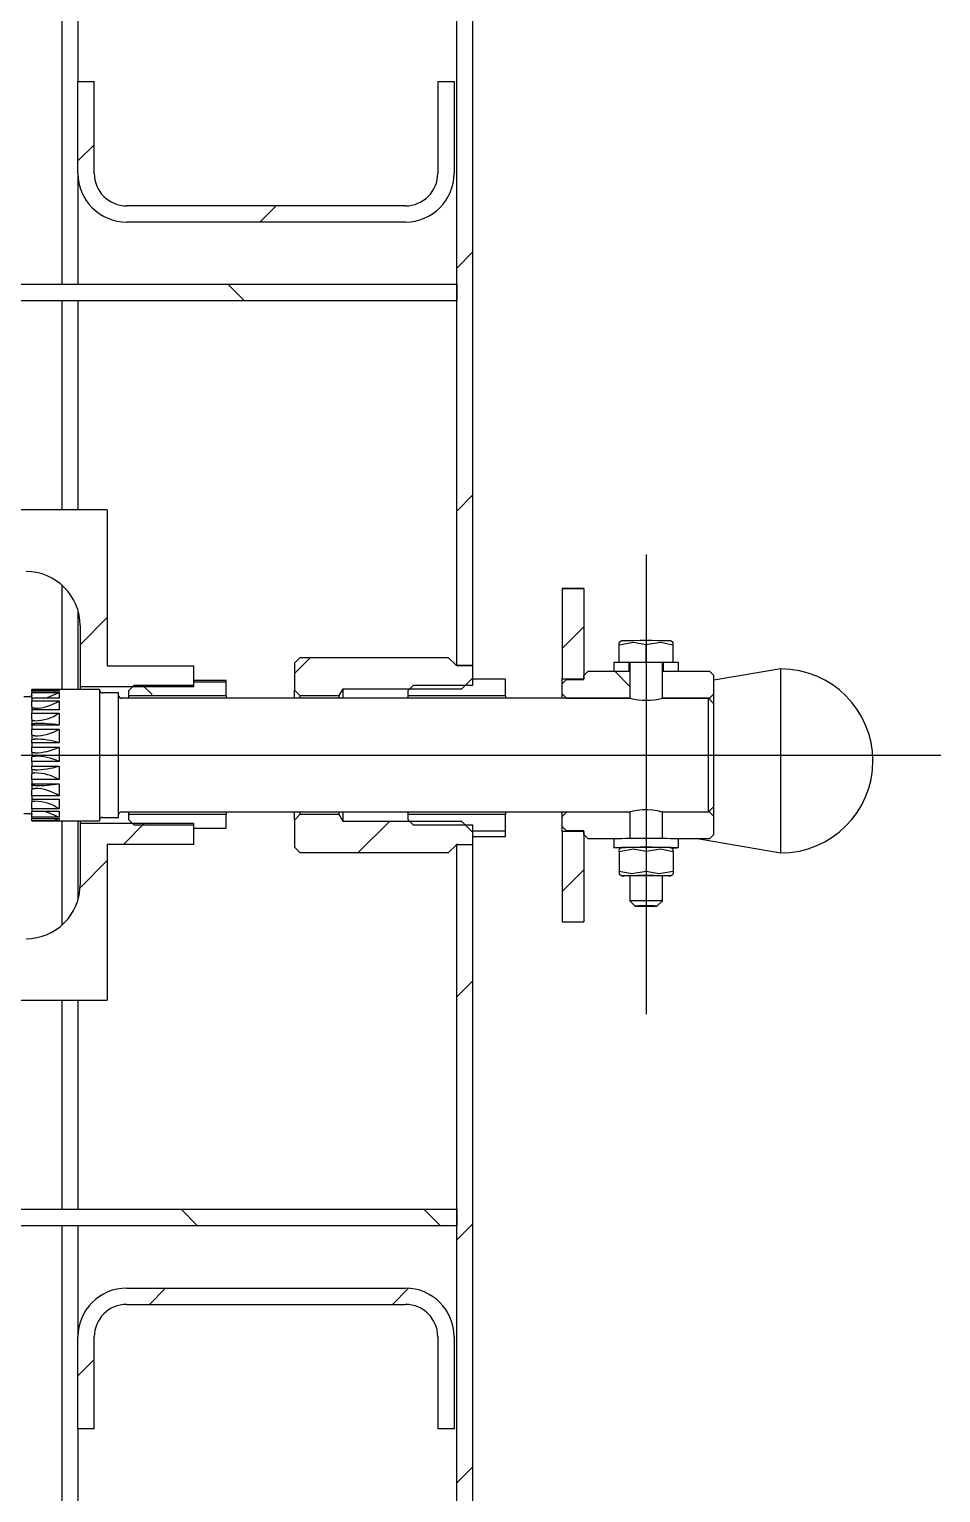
# Model space of a CAD drawing. Header units: millimetres. Extents: x 0 to 594, y 0 to 420.
# Drawn here: x 286.26 to 303.11, y 262.33 to 289.38 of the extents above; entities that cross this region are included whole.
import ezdxf

# ---------------------------------------------------------------- set-up
doc = ezdxf.new("R2010")
doc.units = ezdxf.units.MM
doc.layers.add('FORMAT', color=7, linetype='Continuous')

# ---------------------------------------------------------------- blocks, each defined once
blk = doc.blocks.new('SW_HATCH_0')
at = {"color": 0, "linetype": 'Continuous', "lineweight": 18}
for p, q in [((2.3, 119.043), (2, 118.743)), ((5.66, 117.913), (5.36, 117.613)), ((9.3, 117.063), (9, 116.763)), ((4.77, 116.463), (5.07, 116.163)), ((9.3, 112.573), (9, 112.273)), ((2.54, 110.303), (2.04, 109.803)), ((11.35, 110.133), (10.95, 109.733)), ((6.29, 109.563), (6, 109.273)), ((11.92, 109.313), (12.2, 109.033)), ((3.368, 108.886), (3.195, 109.058)), ((3.225, 106.498), (2.84, 106.113)), ((7.755, 106.538), (7.18, 105.963)), ((2.54, 105.813), (2.038, 105.311)), ((11.35, 105.643), (10.95, 105.243)), ((9.3, 103.593), (9, 103.293)), ((3.91, 99.363), (4.21, 99.063)), ((8.4, 99.363), (8.7, 99.063)), ((9.3, 99.103), (9, 98.803)), ((3.62, 97.913), (3.32, 97.613)), ((8.109, 97.911), (7.811, 97.613)), ((2.3, 96.593), (2, 96.293)), ((9.3, 94.612), (9, 94.312))]:
    blk.add_line(p, q, dxfattribs=at)

msp = doc.modelspace()

# ---------------------------------------------------------------- linework, layer by layer
at = {"layer": 'FORMAT'}
for p, q in [((294.165, 277.626), (294.165, 377.566)), ((294.465, 277.626), (294.465, 377.566)), ((286.865, 308.316), (286.865, 284.666)), ((287.165, 308.316), (287.165, 288.416)), ((287.165, 286.716), (287.165, 288.416)), ((287.165, 288.416), (287.465, 288.416)), ((287.465, 286.716), (287.465, 288.416)), ((293.815, 288.416), (293.815, 286.716)), ((293.815, 288.416), (294.115, 288.416)), ((294.115, 288.416), (294.115, 286.716)), ((287.165, 286.716), (287.165, 284.666)), ((293.215, 286.116), (288.065, 286.116)), ((293.215, 285.816), (288.065, 285.816)), ((284.865, 284.666), (294.165, 284.666)), ((294.165, 284.666), (294.165, 284.366)), ((284.865, 284.366), (294.165, 284.366)), ((286.865, 284.366), (286.865, 280.496)), ((287.165, 284.366), (287.165, 280.496)), ((287.705, 280.496), (283.865, 280.496)), ((287.705, 280.496), (287.705, 277.616)), ((297.665, 279.676), (297.665, 271.176)), ((286.865, 279.111), (286.865, 277.181)), ((296.115, 279.046), (296.515, 279.046)), ((296.115, 279.045), (296.115, 279.046)), ((296.515, 279.045), (296.115, 279.045)), ((296.115, 279.045), (296.115, 277.376)), ((296.515, 279.046), (296.515, 279.045)), ((296.515, 279.045), (296.515, 277.376)), ((287.165, 278.639), (287.165, 277.181)), ((287.205, 278.359), (287.205, 277.231)), ((297.215, 278.076), (297.165, 278.047)), ((297.165, 278.006), (297.165, 278.045)), ((298.165, 278.047), (298.115, 278.076)), ((298.165, 278.006), (298.165, 278.045)), ((291.165, 277.666), (291.265, 277.766)), ((294.015, 277.766), (291.265, 277.766)), ((294.151, 277.631), (294.015, 277.766)), ((297.165, 277.679), (297.165, 278.006)), ((297.665, 277.683), (297.665, 278.009)), ((298.165, 277.679), (298.165, 278.006)), ((287.705, 277.616), (289.305, 277.616)), ((289.305, 277.231), (289.305, 277.616)), ((291.165, 277.666), (291.165, 277.166)), ((294.165, 277.626), (294.465, 277.626)), ((294.465, 277.616), (294.186, 277.616)), ((294.465, 277.616), (294.465, 277.626)), ((294.465, 277.396), (294.465, 277.616)), ((296.515, 277.436), (296.595, 277.516)), ((296.595, 277.516), (297.366, 277.516)), ((297.065, 277.676), (297.065, 277.516)), ((297.065, 277.676), (297.066, 277.676)), ((297.065, 277.516), (297.066, 277.516)), ((297.346, 277.676), (297.066, 277.676)), ((297.066, 277.516), (297.346, 277.516)), ((297.665, 277.683), (297.165, 277.679)), ((297.165, 277.679), (297.165, 277.676)), ((297.346, 277.516), (297.346, 277.516)), ((297.365, 277.676), (297.365, 277.516)), ((298.165, 277.679), (297.665, 277.683)), ((297.964, 277.515), (297.965, 277.516)), ((297.965, 277.516), (297.965, 277.676)), ((297.965, 277.516), (298.835, 277.516)), ((298.265, 277.676), (297.985, 277.676)), ((297.985, 277.516), (297.985, 277.516)), ((297.985, 277.516), (298.265, 277.516)), ((298.165, 277.676), (298.165, 277.679)), ((298.265, 277.516), (298.265, 277.676)), ((298.265, 277.676), (298.265, 277.676)), ((298.265, 277.516), (298.265, 277.516)), ((298.835, 277.516), (298.915, 277.436)), ((300.155, 277.559), (298.915, 277.348)), ((300.155, 277.239), (300.155, 277.559)), ((287.205, 277.231), (289.305, 277.231)), ((287.205, 277.231), (287.205, 277.181)), ((288.105, 277.161), (288.205, 277.261)), ((288.205, 277.261), (289.305, 277.261)), ((289.905, 277.344), (289.305, 277.344)), ((289.905, 277.317), (289.305, 277.317)), ((289.305, 277.261), (289.305, 277.317)), ((289.905, 277.317), (289.905, 277.344)), ((289.905, 277.066), (289.905, 277.317)), ((293.265, 277.161), (293.365, 277.261)), ((293.365, 277.261), (294.465, 277.261)), ((294.26, 277.191), (294.465, 277.396)), ((294.465, 277.368), (294.465, 277.396)), ((295.065, 277.368), (294.465, 277.368)), ((294.465, 277.261), (294.465, 277.368)), ((295.065, 277.066), (295.065, 277.368)), ((296.115, 277.376), (296.515, 277.376)), ((296.115, 277.286), (296.115, 277.376)), ((296.115, 277.286), (296.195, 277.366)), ((296.115, 277.101), (296.115, 277.286)), ((296.195, 277.366), (296.515, 277.366)), ((296.515, 277.366), (296.515, 277.436)), ((298.915, 277.101), (298.915, 277.436)), ((300.155, 274.159), (300.155, 277.239)), ((286.265, 277.046), (286.165, 277.046)), ((286.311, 277.07), (286.311, 277.063)), ((286.315, 277.07), (286.311, 277.07)), ((286.315, 277.018), (286.311, 276.993)), ((286.311, 276.993), (286.311, 276.969)), ((286.315, 276.993), (286.311, 276.993)), ((287.565, 277.181), (286.315, 277.181)), ((286.315, 277.181), (286.815, 277.181)), ((286.315, 277.181), (286.315, 277.181)), ((286.315, 277.147), (286.315, 277.181)), ((286.315, 277.147), (286.315, 277.123)), ((286.815, 277.147), (286.315, 277.147)), ((286.315, 277.123), (286.815, 277.123)), ((286.315, 277.018), (286.315, 277.123)), ((286.315, 277.018), (286.315, 276.972)), ((286.815, 277.018), (286.315, 277.018)), ((286.315, 276.972), (286.815, 276.972)), ((286.315, 276.86), (286.315, 276.972)), ((286.725, 277.147), (286.815, 277.181)), ((286.815, 277.181), (286.815, 277.147)), ((286.815, 277.123), (286.815, 277.018)), ((286.815, 276.972), (286.815, 276.804)), ((287.565, 277.181), (287.565, 274.751)), ((287.915, 277.116), (287.615, 277.116)), ((287.915, 274.816), (287.915, 277.116)), ((297.366, 277.016), (287.965, 277.016)), ((288.105, 277.066), (288.105, 277.161)), ((288.105, 277.066), (289.905, 277.066)), ((288.105, 277.016), (288.105, 277.066)), ((289.905, 277.066), (289.905, 277.016)), ((291.265, 277.066), (291.165, 277.166)), ((291.165, 277.016), (291.165, 277.166)), ((291.265, 277.066), (291.265, 277.016)), ((291.265, 277.066), (291.99, 277.066)), ((291.99, 277.066), (292.065, 277.191)), ((291.99, 277.016), (291.99, 277.066)), ((292.065, 277.016), (292.065, 277.191)), ((292.065, 277.191), (294.26, 277.191)), ((293.265, 277.066), (293.265, 277.161)), ((293.265, 277.066), (295.065, 277.066)), ((293.265, 277.016), (293.265, 277.066)), ((295.065, 277.066), (295.065, 277.016)), ((296.115, 277.101), (296.195, 277.021)), ((296.115, 277.016), (296.115, 277.101)), ((296.195, 277.016), (296.195, 277.021)), ((296.195, 277.021), (297.366, 277.021)), ((297.365, 277.021), (297.365, 277.016)), ((297.965, 277.016), (297.965, 277.021)), ((297.965, 277.021), (298.835, 277.021)), ((298.815, 277.016), (297.965, 277.016)), ((298.915, 276.916), (298.815, 277.016)), ((298.815, 274.916), (298.815, 277.016)), ((298.835, 277.021), (298.915, 277.101)), ((298.835, 277.021), (298.835, 276.996)), ((298.915, 276.916), (298.915, 277.101)), ((286.315, 276.86), (286.311, 276.833)), ((286.311, 276.833), (286.311, 276.794)), ((286.37, 276.833), (286.311, 276.833)), ((286.315, 276.804), (286.315, 276.739)), ((286.815, 276.804), (286.315, 276.804)), ((286.315, 276.739), (286.815, 276.739)), ((286.315, 276.629), (286.315, 276.739)), ((286.815, 276.739), (286.815, 276.522)), ((298.915, 275.016), (298.915, 276.916)), ((286.315, 276.629), (286.311, 276.602)), ((286.311, 276.602), (286.311, 276.552)), ((286.37, 276.602), (286.311, 276.602)), ((286.311, 276.552), (286.315, 276.546)), ((286.311, 276.552), (286.37, 276.552)), ((286.315, 276.522), (286.315, 276.546)), ((286.315, 276.522), (286.315, 276.444)), ((286.815, 276.522), (286.315, 276.522)), ((286.315, 276.444), (286.815, 276.444)), ((286.315, 276.344), (286.315, 276.444)), ((286.815, 276.444), (286.815, 276.195)), ((286.315, 276.344), (286.311, 276.32)), ((286.37, 276.32), (286.311, 276.32)), ((286.311, 276.32), (286.311, 276.262)), ((286.311, 276.262), (286.315, 276.249)), ((286.311, 276.262), (286.37, 276.262)), ((286.315, 276.195), (286.315, 276.249)), ((286.315, 276.195), (286.315, 276.11)), ((286.815, 276.195), (286.315, 276.195)), ((268.922, 275.966), (303.109, 275.966)), ((286.315, 276.028), (286.311, 276.009)), ((286.37, 276.009), (286.311, 276.009)), ((286.311, 276.009), (286.311, 275.949)), ((286.311, 275.949), (286.315, 275.93)), ((286.311, 275.949), (286.37, 275.949)), ((286.315, 276.028), (286.315, 276.11)), ((286.315, 276.11), (286.815, 276.11)), ((286.315, 275.85), (286.315, 275.93)), ((286.815, 276.11), (286.815, 275.85)), ((286.315, 275.708), (286.311, 275.695)), ((286.37, 275.695), (286.311, 275.695)), ((286.311, 275.695), (286.311, 275.637)), ((286.311, 275.637), (286.315, 275.613)), ((286.311, 275.637), (286.37, 275.637)), ((286.815, 275.85), (286.315, 275.85)), ((286.315, 275.85), (286.315, 275.764)), ((286.315, 275.764), (286.815, 275.764)), ((286.315, 275.708), (286.315, 275.764)), ((286.315, 275.514), (286.315, 275.613)), ((286.815, 275.764), (286.815, 275.514)), ((286.315, 275.409), (286.311, 275.402)), ((286.311, 275.402), (286.311, 275.351)), ((286.37, 275.402), (286.311, 275.402)), ((286.311, 275.351), (286.315, 275.325)), ((286.311, 275.351), (286.37, 275.351)), ((286.315, 275.514), (286.315, 275.435)), ((286.815, 275.514), (286.315, 275.514)), ((286.315, 275.435), (286.815, 275.435)), ((286.315, 275.409), (286.315, 275.435)), ((286.315, 275.215), (286.315, 275.325)), ((286.815, 275.435), (286.815, 275.215)), ((286.311, 275.156), (286.311, 275.116)), ((286.311, 275.116), (286.315, 275.089)), ((286.311, 275.116), (286.37, 275.116)), ((286.315, 275.215), (286.315, 275.149)), ((286.815, 275.215), (286.315, 275.215)), ((286.315, 275.149), (286.815, 275.149)), ((286.315, 274.976), (286.315, 275.089)), ((286.815, 275.149), (286.815, 274.976)), ((286.165, 274.886), (286.265, 274.886)), ((286.311, 274.975), (286.311, 274.949)), ((286.311, 274.949), (286.315, 274.924)), ((286.311, 274.949), (286.315, 274.949)), ((286.311, 274.874), (286.311, 274.865)), ((286.311, 274.865), (286.315, 274.865)), ((286.315, 274.976), (286.315, 274.928)), ((286.815, 274.976), (286.315, 274.976)), ((286.315, 274.928), (286.815, 274.928)), ((286.315, 274.818), (286.315, 274.924)), ((286.315, 274.818), (286.315, 274.792)), ((286.815, 274.818), (286.315, 274.818)), ((286.315, 274.792), (286.815, 274.792)), ((286.315, 274.752), (286.315, 274.792)), ((286.711, 274.792), (286.815, 274.752)), ((286.815, 274.928), (286.815, 274.818)), ((286.815, 274.792), (286.815, 274.752)), ((287.615, 274.816), (287.915, 274.816)), ((287.965, 274.916), (297.365, 274.916)), ((288.105, 274.866), (288.105, 274.916)), ((289.905, 274.866), (288.105, 274.866)), ((288.105, 274.771), (288.105, 274.866)), ((289.905, 274.916), (289.905, 274.866)), ((289.905, 274.615), (289.905, 274.866)), ((291.165, 274.766), (291.165, 274.916)), ((291.165, 274.766), (291.265, 274.866)), ((291.265, 274.916), (291.265, 274.866)), ((291.99, 274.866), (291.265, 274.866)), ((291.99, 274.866), (291.99, 274.916)), ((292.065, 274.741), (291.99, 274.866)), ((292.065, 274.741), (292.065, 274.916)), ((293.265, 274.866), (293.265, 274.916)), ((295.065, 274.866), (293.265, 274.866)), ((293.265, 274.771), (293.265, 274.866)), ((295.065, 274.916), (295.065, 274.866)), ((295.065, 274.564), (295.065, 274.866)), ((296.115, 274.831), (296.115, 274.916)), ((296.195, 274.911), (296.115, 274.831)), ((296.115, 274.646), (296.115, 274.831)), ((296.195, 274.911), (296.195, 274.916)), ((297.365, 274.911), (296.195, 274.911)), ((297.365, 274.916), (297.365, 274.422)), ((297.965, 274.422), (297.965, 274.916)), ((297.965, 274.916), (298.815, 274.916)), ((298.835, 274.911), (297.965, 274.911)), ((298.815, 274.916), (298.915, 275.016)), ((298.835, 274.936), (298.835, 274.911)), ((298.915, 274.831), (298.835, 274.911)), ((298.915, 274.831), (298.915, 275.016)), ((298.915, 274.496), (298.915, 274.831)), ((286.315, 274.752), (286.315, 274.751)), ((286.815, 274.752), (286.315, 274.752)), ((286.315, 274.751), (287.565, 274.751)), ((286.865, 274.751), (286.865, 272.821)), ((287.165, 274.751), (287.165, 273.293)), ((287.205, 274.751), (287.205, 274.701)), ((287.205, 274.701), (287.205, 273.573)), ((289.305, 274.701), (287.205, 274.701)), ((288.205, 274.671), (288.105, 274.771)), ((289.305, 274.671), (288.205, 274.671)), ((289.305, 274.316), (289.305, 274.701)), ((289.305, 274.615), (289.305, 274.671)), ((289.305, 274.615), (289.905, 274.615)), ((291.165, 274.766), (291.165, 274.266)), ((294.26, 274.741), (292.065, 274.741)), ((293.365, 274.671), (293.265, 274.771)), ((294.465, 274.671), (293.365, 274.671)), ((294.465, 274.536), (294.26, 274.741)), ((294.465, 274.564), (294.465, 274.671)), ((294.465, 274.564), (295.065, 274.564)), ((294.465, 274.539), (294.465, 274.564)), ((294.465, 274.536), (294.465, 274.539)), ((294.465, 274.316), (294.465, 274.536)), ((295.065, 274.456), (295.065, 274.564)), ((296.195, 274.566), (296.115, 274.646)), ((296.115, 274.556), (296.115, 274.64)), ((296.515, 274.556), (296.115, 274.556)), ((296.115, 274.556), (296.115, 272.887)), ((296.515, 274.566), (296.195, 274.566)), ((296.515, 274.496), (296.515, 274.566)), ((296.515, 274.556), (296.515, 272.887)), ((289.305, 274.316), (287.705, 274.316)), ((287.705, 274.316), (287.705, 271.436)), ((291.265, 274.166), (291.165, 274.266)), ((294.015, 274.166), (294.151, 274.301)), ((294.165, 174.366), (294.165, 274.306)), ((294.465, 274.306), (294.165, 274.306)), ((294.186, 274.316), (294.465, 274.316)), ((295.065, 274.456), (294.465, 274.456)), ((294.465, 274.306), (294.465, 274.316)), ((294.465, 174.366), (294.465, 274.306)), ((296.595, 274.416), (296.515, 274.496)), ((297.065, 274.416), (296.595, 274.416)), ((297.065, 274.416), (297.065, 274.256)), ((297.215, 274.256), (297.165, 274.227)), ((298.165, 274.227), (298.115, 274.256)), ((298.265, 274.256), (298.265, 274.416)), ((298.835, 274.416), (298.265, 274.416)), ((298.647, 274.416), (300.155, 274.159)), ((298.915, 274.496), (298.835, 274.416)), ((291.265, 274.166), (294.015, 274.166)), ((297.165, 274.186), (297.165, 274.224)), ((297.165, 274.186), (297.165, 273.813)), ((297.665, 274.189), (297.665, 273.816)), ((298.165, 274.186), (298.165, 274.224)), ((298.165, 274.186), (298.165, 273.813)), ((297.165, 273.813), (297.165, 273.77)), ((297.165, 273.765), (297.215, 273.736)), ((297.365, 273.736), (297.365, 273.276)), ((297.965, 273.276), (297.965, 273.736)), ((298.115, 273.736), (298.165, 273.765)), ((298.165, 273.813), (298.165, 273.77)), ((297.365, 273.276), (297.465, 273.176)), ((297.865, 273.176), (297.965, 273.276)), ((296.115, 272.887), (296.515, 272.887)), ((283.865, 271.436), (287.705, 271.436)), ((286.865, 271.436), (286.865, 267.566)), ((287.165, 271.436), (287.165, 267.566)), ((294.165, 267.566), (284.865, 267.566)), ((294.165, 267.566), (294.165, 267.266)), ((294.165, 267.266), (284.865, 267.266)), ((286.865, 267.266), (286.865, 243.616)), ((287.165, 267.266), (287.165, 265.216)), ((288.065, 266.116), (293.215, 266.116)), ((288.065, 265.816), (293.215, 265.816)), ((287.165, 263.516), (287.165, 265.216)), ((287.465, 263.516), (287.465, 265.216)), ((293.815, 265.216), (293.815, 263.516)), ((294.115, 265.216), (294.115, 263.516)), ((287.465, 263.516), (287.165, 263.516)), ((287.165, 263.516), (287.165, 243.616)), ((294.115, 263.516), (293.815, 263.516))]:
    msp.add_line(p, q, dxfattribs=at)
at = {"layer": 'FORMAT', "flags": 128}
for points in [[(297.165, 278.006), (297.433, 278.052), (297.665, 278.009)], [(297.665, 278.009), (297.933, 278.052), (298.165, 278.006)], [(297.365, 277.675), (297.36, 277.675), (297.346, 277.676)], [(297.985, 277.676), (297.971, 277.675), (297.965, 277.675)], [(286.555, 277.018), (286.603, 277.029), (286.815, 277.123)], [(297.965, 277.021), (297.965, 277.021), (297.949, 277.015)], [(286.536, 274.928), (286.603, 274.913), (286.815, 274.818)], [(297.365, 274.916), (297.382, 274.922), (297.428, 274.934), (297.501, 274.949), (297.595, 274.961), (297.695, 274.963), (297.788, 274.956), (297.869, 274.942), (297.931, 274.927), (297.962, 274.917), (297.965, 274.916), (297.963, 274.917)], [(297.207, 274.252), (297.18, 274.252), (297.108, 274.254), (297.07, 274.255), (297.07, 274.257), (297.108, 274.259), (297.18, 274.26), (297.283, 274.261), (297.41, 274.262), (297.553, 274.263), (297.703, 274.263), (297.851, 274.263), (297.987, 274.262), (298.103, 274.261), (298.191, 274.259), (298.247, 274.258), (298.265, 274.256), (298.265, 274.256)], [(297.165, 274.186), (297.433, 274.232), (297.665, 274.189)], [(297.665, 274.189), (297.933, 274.232), (298.165, 274.186)], [(297.665, 273.816), (297.398, 273.77), (297.165, 273.813)], [(297.365, 273.732), (297.325, 273.733), (297.256, 273.734), (297.22, 273.735), (297.22, 273.737), (297.256, 273.738), (297.325, 273.74), (297.422, 273.741), (297.539, 273.741), (297.665, 273.741), (297.792, 273.741), (297.909, 273.741), (298.005, 273.74), (298.075, 273.738), (298.111, 273.737), (298.111, 273.735), (298.075, 273.734), (298.005, 273.733), (297.965, 273.732)], [(298.165, 273.813), (297.898, 273.77), (297.665, 273.816)], [(297.365, 273.276), (297.383, 273.277), (297.436, 273.278), (297.515, 273.279), (297.613, 273.28), (297.717, 273.28), (297.815, 273.279), (297.895, 273.278), (297.947, 273.277), (297.965, 273.276), (297.965, 273.276)], [(297.465, 273.176), (297.481, 273.175), (297.524, 273.175), (297.589, 273.174), (297.665, 273.174), (297.742, 273.174), (297.807, 273.175), (297.85, 273.175), (297.865, 273.176), (297.85, 273.177), (297.807, 273.178), (297.742, 273.178), (297.665, 273.179), (297.589, 273.178), (297.524, 273.178), (297.481, 273.177), (297.465, 273.176)]]:
    msp.add_lwpolyline(points, dxfattribs=at)
at = {"layer": 'FORMAT'}
for centre, radius, start, end in [((288.065, 286.716), 0.9, 180, 270), ((288.065, 286.716), 0.6, 180, 270), ((293.215, 286.716), 0.9, 270, 0), ((293.215, 286.716), 0.6, 270, 0), ((286.205, 278.359), 1, 0, 90), ((297.665, 262.935), 15.147, 88.2979, 91.7021), ((294.186, 277.666), 0.05, 225, 270), ((297.665, 267.91), 9.77, 88.2405, 91.7595), ((300.155, 275.859), 1.7, 270, 90), ((286.265, 277.096), 0.05, 270, 341.7636), ((286.355, 277.661), 0.829, 271.012, 303.7347), ((287.615, 277.166), 0.05, 180, 270), ((287.965, 277.066), 0.05, 180, 270), ((297.666, 278.194), 1.215, 255.7426, 284.2785), ((286.355, 277.439), 0.838, 270.9771, 303.3043), ((286.367, 273.137), 3.415, 82.4583, 89.9569), ((286.358, 277.224), 0.904, 270.7643, 300.4116), ((286.365, 274.712), 1.55, 73.1041, 89.8189), ((286.361, 277.08), 1.071, 270.4644, 295.1077), ((286.361, 274.857), 1.091, 65.4226, 89.5631), ((286.365, 277.186), 1.492, 270.2001, 287.5907), ((286.358, 274.724), 0.913, 59.9276, 89.2622), ((286.367, 278.491), 3.089, 270.0511, 278.3459), ((286.356, 274.511), 0.84, 56.8352, 89.0385), ((286.355, 274.288), 0.827, 56.2039, 88.9874), ((286.265, 274.836), 0.05, 21.3291, 90), ((287.615, 274.766), 0.05, 90, 180), ((287.965, 274.866), 0.05, 90, 180), ((294.186, 274.266), 0.05, 90, 135), ((297.665, 256.629), 17.797, 88.068, 91.932), ((297.665, 258.964), 15.299, 88.3148, 91.6852), ((298.138, 276.019), 1.767, 269.5113, 274.1214), ((297.665, 264.983), 8.758, 88.0371, 91.9629), ((286.205, 273.573), 1, 270, 0), ((288.065, 265.216), 0.9, 90, 180), ((293.215, 265.216), 0.9, 0, 90), ((288.065, 265.216), 0.6, 90, 180), ((293.215, 265.216), 0.6, 0, 90)]:
    msp.add_arc(centre, radius, start, end, dxfattribs=at)
for major_axis, start_param, end_param in [((0, 51.624), 1.537684, 1.540785), ((0, 27.533), 1.508682, 1.514504), ((0, -25.812), 4.652344, 4.671546), ((0, -25.812), 1.61164, 1.630842), ((0, 27.533), 4.768681, 4.774503), ((0, 51.624), 4.7424, 4.745501)]:
    msp.add_ellipse((297.665, 275.967), major_axis=major_axis, ratio=0.011623, start_param=start_param, end_param=end_param, dxfattribs=at)

# ---------------------------------------------------------------- block references
msp.add_blockref('SW_HATCH_0', (285.165, 168.203), dxfattribs=at)

doc.saveas('drawing.dxf')
